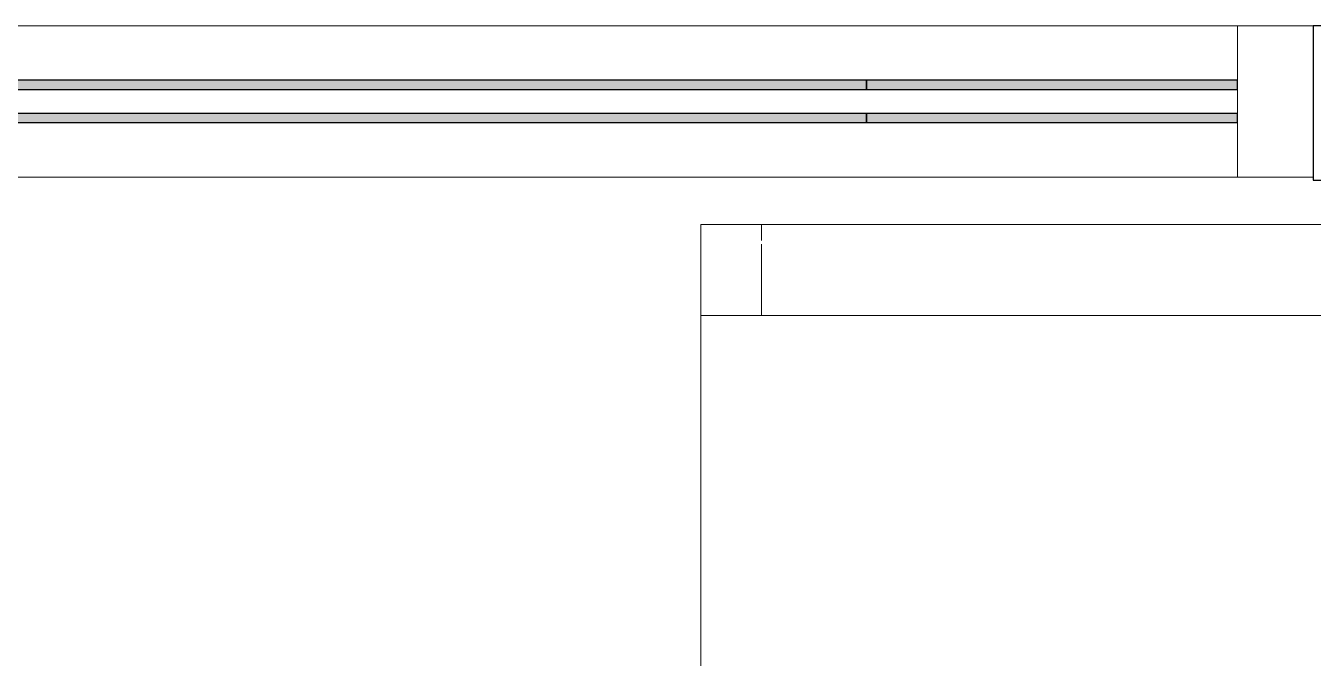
# Model space of a CAD drawing. Header units: millimetres. Extents: x 79795 to 317870, y -36033 to 97293.
# Drawn here: x 191300 to 192151, y 13190 to 13607 of the extents above; entities that cross this region are included whole.
import ezdxf

# ---------------------------------------------------------------- set-up
doc = ezdxf.new("R2010")
doc.units = ezdxf.units.MM
doc.header["$MEASUREMENT"] = 0
for name, color, linetype, lineweight in [('CSM-STL-XX-ZZ-M3-A-XXXX-00001_detached _19_04_21__rvt-1-Level 4$0$A-GLAZ-CURT', 7, 'CONTINUOUS', 9), ('CSM-STL-XX-ZZ-M3-A-XXXX-00001_detached _19_04_21__rvt-1-Level 4$0$A-GLAZ-CWMG', 7, 'CONTINUOUS', 9), ('CSM-STL-XX-ZZ-M3-A-XXXX-00001_detached _19_04_21__rvt-1-Level 4$0$I-WALL', 7, 'CONTINUOUS', 9), ('I-FURN', 8, 'CONTINUOUS', 9)]:
    doc.layers.add(name, color=color, linetype=linetype, lineweight=lineweight)

msp = doc.modelspace()

# ---------------------------------------------------------------- hatches: boundary and pattern name
at = {"layer": 'CSM-STL-XX-ZZ-M3-A-XXXX-00001_detached _19_04_21__rvt-1-Level 4$0$A-GLAZ-CURT'}
h = msp.add_hatch(color=256, dxfattribs=at)
h.paths.add_polyline_path([(191065.53, 13543.33), (191855.53, 13543.33), (191855.53, 13549.33), (191065.53, 13549.33)], flags=0)
h.paths.add_polyline_path([(191855.53, 13565.33), (191855.53, 13571.33), (191065.53, 13571.33), (191065.53, 13565.33), (191475.87, 13565.33)], flags=0)
h = msp.add_hatch(color=256, dxfattribs=at)
h.paths.add_polyline_path([(191855.53, 13543.33), (192100.83, 13543.33), (192100.83, 13549.33), (191855.53, 13549.33)], flags=0)
h.paths.add_polyline_path([(192100.83, 13565.33), (192100.83, 13571.33), (191855.53, 13571.33), (191855.53, 13565.33), (192073.84, 13565.33)], flags=0)

# ---------------------------------------------------------------- linework, layer by layer
at = {"layer": 'CSM-STL-XX-ZZ-M3-A-XXXX-00001_detached _19_04_21__rvt-1-Level 4$0$A-GLAZ-CURT', "lineweight": 30}
for p, q in [((191855.53, 13571.33), (191065.53, 13571.33)), ((191855.53, 13565.33), (191855.53, 13571.33)), ((192100.83, 13571.33), (191855.53, 13571.33)), ((191855.53, 13571.33), (191855.53, 13565.33)), ((192100.83, 13565.33), (192100.83, 13571.33)), ((191065.53, 13565.33), (191855.53, 13565.33)), ((191855.53, 13565.33), (192100.83, 13565.33)), ((191855.53, 13549.33), (191065.53, 13549.33)), ((191855.53, 13543.33), (191855.53, 13549.33)), ((192100.83, 13549.33), (191855.53, 13549.33)), ((191855.53, 13549.33), (191855.53, 13543.33)), ((192100.83, 13543.33), (192100.83, 13549.33)), ((191065.53, 13543.33), (191855.53, 13543.33)), ((191855.53, 13543.33), (192100.83, 13543.33))]:
    msp.add_line(p, q, dxfattribs=at)
at = {"layer": 'CSM-STL-XX-ZZ-M3-A-XXXX-00001_detached _19_04_21__rvt-1-Level 4$0$A-GLAZ-CWMG'}
for p, q in [((191855.53, 13607.33), (191065.53, 13607.33)), ((192100.83, 13607.33), (191855.53, 13607.33)), ((191855.53, 13507.33), (191065.53, 13507.33)), ((192100.83, 13507.33), (191855.53, 13507.33))]:
    msp.add_line(p, q, dxfattribs=at)
at = {"layer": 'CSM-STL-XX-ZZ-M3-A-XXXX-00001_detached _19_04_21__rvt-1-Level 4$0$A-GLAZ-CWMG', "lineweight": 20, "extrusion": (0, 0, -1)}
for p, q in [((192150.83, 13607.33), (192100.83, 13607.33)), ((192100.83, 13607.33), (192100.83, 13507.33)), ((192150.83, 13507.33), (192150.83, 13607.33)), ((192100.83, 13507.33), (192150.83, 13507.33))]:
    msp.add_line(p, q, dxfattribs=at)
at = {"layer": 'CSM-STL-XX-ZZ-M3-A-XXXX-00001_detached _19_04_21__rvt-1-Level 4$0$I-WALL', "lineweight": 30}
for p, q in [((192450.83, 13607.33), (192150.83, 13607.33)), ((192150.83, 13607.33), (192150.83, 13505.33)), ((192150.83, 13505.33), (192450.83, 13505.33))]:
    msp.add_line(p, q, dxfattribs=at)
at = {"layer": 'I-FURN'}
for p, q in [((191786.09, 13475.97), (191746.09, 13475.97)), ((191746.09, 13475.97), (192180.72, 13475.97)), ((191746.09, 13475.97), (191746.09, 13415.97)), ((191746.09, 13475.97), (191746.09, 13415.97)), ((192546.09, 13475.97), (191746.09, 13475.97)), ((191746.09, 13475.97), (191746.09, 12075.97)), ((191746.09, 12075.97), (191746.09, 13475.97)), ((191746.09, 13475.97), (192546.09, 13475.97)), ((193306.09, 13475.97), (191786.09, 13475.97)), ((191786.09, 13475.97), (191786.09, 13465.39)), ((191786.09, 13475.97), (191786.09, 13465.39)), ((191786.09, 13463.08), (191786.09, 13415.97)), ((191786.09, 13463.08), (191786.09, 13415.97)), ((192180.72, 13415.97), (191746.09, 13415.97)), ((191746.09, 13415.97), (191786.09, 13415.97)), ((191786.09, 13415.97), (193306.09, 13415.97))]:
    msp.add_line(p, q, dxfattribs=at)

doc.saveas('drawing.dxf')
